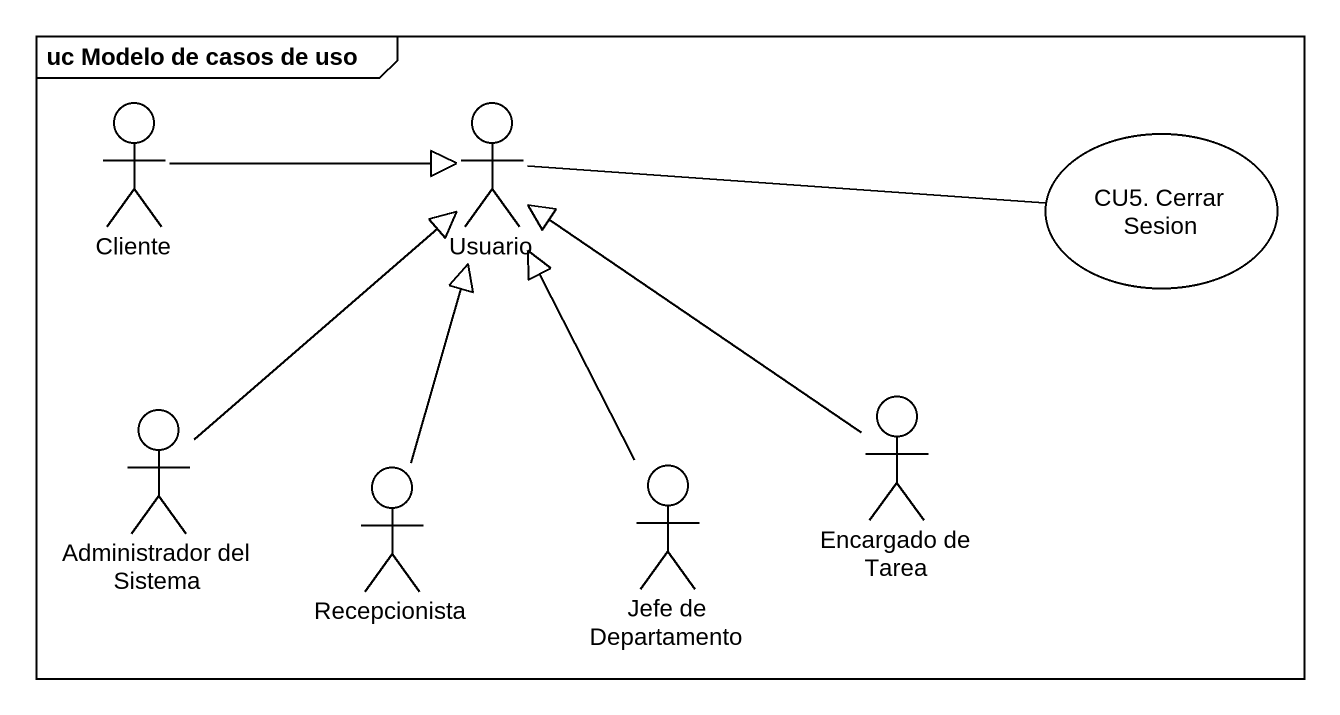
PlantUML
@startuml
mainframe uc Modelo de casos de uso
actor Cliente
actor Usuario
usecase "CU5. Cerrar Sesion" as CU5_Cerrar_Sesion
actor "Administrador del Sistema" as Administrador_del_Sistema
actor "Encargado de Tarea" as Encargado_de_Tarea
actor Recepcionista
actor "Jefe de Departamento" as Jefe_de_Departamento
Cliente -right-|> Usuario
Usuario -right- CU5_Cerrar_Sesion
Administrador_del_Sistema -up-|> Usuario
Encargado_de_Tarea -up-|> Usuario
Recepcionista -up-|> Usuario
Jefe_de_Departamento -up-|> Usuario
@enduml
